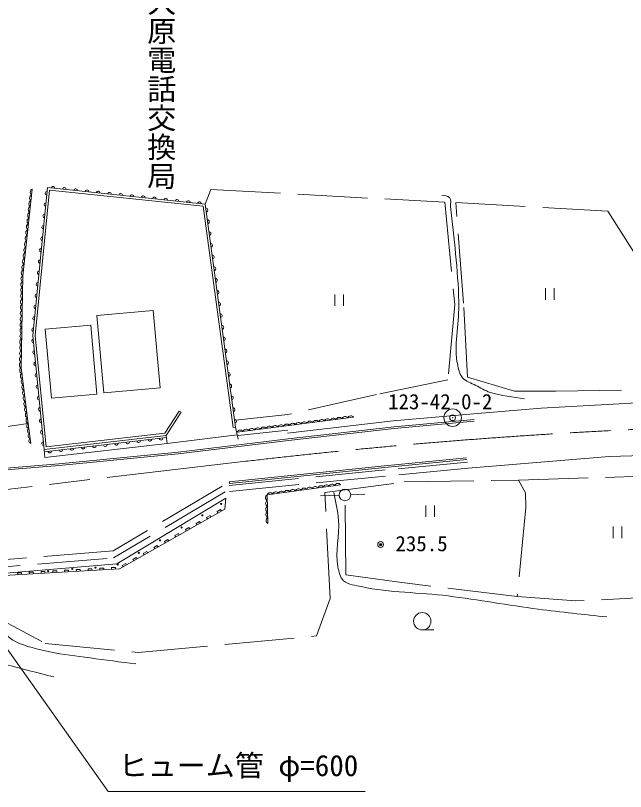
# Model space of a CAD drawing. Units: millimetres, scale not verified. Extents: x 40000 to 680000, y 20000 to 380000.
# Drawn here: x 299334 to 351851, y 254127 to 320984 of the extents above; entities that cross this region are included whole.
import ezdxf
from ezdxf.enums import TextEntityAlignment as Align

# ---------------------------------------------------------------- set-up
doc = ezdxf.new("R2010")
doc.units = ezdxf.units.MM
doc.header["$LTSCALE"] = 1000
doc.header["$PDMODE"] = 32
doc.header["$PDSIZE"] = 500
doc.linetypes.add('CHAIN', pattern=[18.5, 12, -1.5, 3.5, -1.5])
doc.linetypes.add('DASHED', pattern=[7.5, 6, -1.5])
for name, color, linetype, lineweight in [('M-BGD', 7, 'Continuous', 13), ('M-BGD-EXST', 7, 'Continuous', 13), ('M-BMK', 2, 'CHAIN', 13), ('M-BMK-SRVR', 3, 'Continuous', 13), ('M-STR-HTXT', 7, 'Continuous', 13), ('M-STR-STRC', 7, 'Continuous', 13)]:
    doc.layers.add(name, color=color, linetype=linetype, lineweight=lineweight)
doc.layers.add('M-BMK-HTXT', color=7, linetype='Continuous')
doc.styles.add('@ＭＳ ゴシック', font='')
doc.styles.add('ＭＳ ゴシック', font='')
doc.styles.get('@ＭＳ ゴシック').set_extended_font_data('@MS Gothic')
doc.styles.get('ＭＳ ゴシック').set_extended_font_data('MS Gothic')

msp = doc.modelspace()

# ---------------------------------------------------------------- linework, layer by layer
at = {"layer": 'M-BGD'}
for p, q in [((299956, 298551), (300775, 306020)), ((300829, 293425), (302091, 306160)), ((301030, 293425), (302270, 305940)), ((302091, 306160), (315665, 304728)), ((315488, 304546), (302270, 305940)), ((315488, 304546), (318078, 285489)), ((315665, 304728), (318276, 285516)), ((299810, 290623), (299956, 298551)), ((311189, 295568), (306335, 295137)), ((311189, 295568), (311780, 288898)), ((306926, 288467), (306335, 295137)), ((301898, 293958), (305808, 294305)), ((306336, 288360), (305808, 294305)), ((301898, 293958), (302425, 288013)), ((301786, 283603), (300829, 293425)), ((301030, 293425), (301965, 283825)), ((300420, 285832), (299810, 290623)), ((311780, 288898), (306926, 288467)), ((302425, 288013), (306336, 288360)), ((344602, 287147), (358256, 287908)), ((313434, 286907), (312198, 285000)), ((313434, 286907), (313601, 286798)), ((338768, 286670), (344602, 287147)), ((312314, 284812), (313601, 286798)), ((318421, 285089), (328442, 286372)), ((331857, 286051), (338768, 286670)), ((298065, 285485), (300420, 285832)), ((300656, 284106), (300420, 285832)), ((318078, 285489), (318276, 285516)), ((318276, 285516), (318503, 284495)), ((322757, 285012), (331857, 286051)), ((301786, 283603), (312314, 284812)), ((312198, 285000), (301965, 283825)), ((312314, 284812), (312394, 284117)), ((312394, 284117), (318424, 284849)), ((322768, 285252), (318506, 284800)), ((301808, 283404), (312337, 284613)), ((301786, 283603), (301866, 282907)), ((301866, 282907), (312394, 284117)), ((338296, 281990), (350440, 282979)), ((350440, 282979), (359778, 283312)), ((321001, 279689), (327315, 280557)), ((321058, 277220), (321001, 279689)), ((308057, 273751), (317443, 279391)), ((317443, 279391), (317369, 278453)), ((317369, 278453), (308286, 273306)), ((308286, 273306), (317369, 278453)), ((316993, 278412), (316690, 278240)), ((316764, 278110), (316690, 278240)), ((316993, 278412), (317067, 278281)), ((316084, 277897), (315782, 277726)), ((315856, 277595), (315782, 277726)), ((316084, 277897), (316158, 277767)), ((314268, 276868), (313965, 276696)), ((314268, 276868), (314342, 276737)), ((315176, 277382), (314873, 277211)), ((314947, 277080), (314873, 277211)), ((315176, 277382), (315250, 277252)), ((313359, 276353), (313057, 276181)), ((313130, 276051), (313057, 276181)), ((313359, 276353), (313433, 276223)), ((314039, 276566), (313965, 276696)), ((312451, 275838), (312148, 275667)), ((312222, 275536), (312148, 275667)), ((312451, 275838), (312525, 275708)), ((310634, 274809), (310331, 274637)), ((310634, 274809), (310708, 274678)), ((311543, 275324), (311240, 275152)), ((311314, 275022), (311240, 275152)), ((311543, 275324), (311617, 275193)), ((309726, 274294), (309423, 274123)), ((309497, 273992), (309423, 274123)), ((309726, 274294), (309800, 274164)), ((310405, 274507), (310331, 274637)), ((308057, 273751), (295121, 272648)), ((308817, 273780), (308515, 273608)), ((308589, 273477), (308515, 273608)), ((308817, 273780), (308891, 273649)), ((295136, 272561), (308286, 273306)), ((299848, 272978), (299510, 272959)), ((299519, 272810), (299510, 272959)), ((299848, 272978), (299856, 272829)), ((300859, 273036), (300522, 273017)), ((300531, 272867), (300522, 273017)), ((300859, 273036), (300868, 272886)), ((301871, 273093), (301534, 273074)), ((301542, 272924), (301534, 273074)), ((301871, 273093), (301879, 272943)), ((302882, 273150), (302545, 273131)), ((302554, 272981), (302545, 273131)), ((302882, 273150), (302891, 273000)), ((303894, 273208), (303557, 273188)), ((303565, 273039), (303557, 273188)), ((303894, 273208), (303902, 273058)), ((304905, 273265), (304568, 273246)), ((304577, 273096), (304568, 273246)), ((304905, 273265), (304914, 273115)), ((305917, 273322), (305580, 273303)), ((305588, 273153), (305580, 273303)), ((305917, 273322), (305926, 273172)), ((306929, 273379), (306591, 273360)), ((306600, 273210), (306591, 273360)), ((306929, 273379), (306937, 273230)), ((307940, 273437), (307603, 273417)), ((307611, 273268), (307603, 273417)), ((307940, 273437), (307949, 273287))]:
    msp.add_line(p, q, dxfattribs=at)
at = {"layer": 'M-BGD', "linetype": 'DASHED'}
for p, q in [((315665, 304728), (316157, 305989)), ((316157, 305989), (336304, 304901)), ((336304, 304901), (337150, 296097)), ((337919, 296199), (337234, 304883)), ((337234, 304883), (350329, 304137)), ((350329, 304137), (358872, 290578)), ((338261, 289833), (337919, 296199)), ((337150, 296097), (336566, 289590)), ((336566, 289590), (330421, 288320)), ((342291, 288604), (338261, 289833)), ((330421, 288320), (322785, 286608)), ((345857, 288624), (342291, 288604)), ((359003, 288805), (345857, 288624)), ((322785, 286608), (318278, 286110)), ((338247, 282508), (331149, 281826)), ((331149, 281826), (317140, 280435)), ((338296, 281990), (331199, 281308)), ((342648, 280943), (362798, 281601)), ((331199, 281308), (317376, 279936)), ((332796, 280792), (342648, 280943)), ((342648, 280943), (343253, 279856)), ((317140, 280435), (307743, 274867)), ((325966, 279886), (332796, 280792)), ((317376, 279936), (307777, 274248)), ((326420, 270759), (325966, 279886)), ((343253, 279856), (343283, 278586)), ((327780, 272784), (327719, 279040)), ((343283, 278586), (342527, 270940)), ((307743, 274867), (293743, 273711)), ((293764, 273091), (307777, 274248)), ((332585, 272119), (327780, 272784)), ((342527, 270940), (332585, 272119)), ((347567, 270540), (342527, 270940)), ((355771, 270948), (347567, 270540)), ((325241, 267526), (326420, 270759)), ((296320, 269883), (301881, 266891)), ((309889, 266105), (325241, 267526)), ((301881, 266891), (309889, 266105))]:
    msp.add_line(p, q, dxfattribs=at)
at = {"layer": 'M-BGD'}
for centre in [(317044, 278899), (315418, 277917), (313634, 276878), (311772, 275766), (309949, 274691), (306214, 273414), (308131, 273677), (302150, 273114), (304220, 273306)]:
    msp.add_circle(centre, 50, dxfattribs=at)
for centre, radius, start, end in [((302574, 306096), 163, 358.55563, 169.39937), ((300881, 305757), 284, 111.90693, 235.57811), ((302057, 305669), 165, 89.47178, 259.21295), ((303544, 305994), 163, 358.55563, 169.39937), ((304513, 305892), 163, 358.55563, 169.39937), ((305483, 305789), 163, 358.55563, 169.39937), ((306453, 305687), 163, 358.55563, 169.39937), ((307422, 305585), 163, 358.55563, 169.39937), ((308392, 305482), 163, 358.55563, 169.39937), ((309361, 305380), 163, 358.55563, 169.39937), ((300772, 304761), 284, 111.90693, 235.57811), ((300826, 305259), 284, 111.90693, 235.57811), ((310331, 305278), 163, 358.55563, 169.39937), ((311300, 305176), 163, 358.55563, 169.39937), ((312270, 305073), 163, 358.55563, 169.39937), ((313240, 304971), 163, 358.55563, 169.39937), ((314209, 304869), 163, 358.55563, 169.39937), ((315179, 304766), 163, 358.55563, 169.39937), ((300717, 304263), 284, 111.90693, 235.57811), ((301960, 304689), 165, 89.47178, 259.21295), ((315712, 304220), 171, 284.91987, 90.56163), ((300608, 303267), 284, 111.90693, 235.57811), ((300662, 303765), 284, 111.90693, 235.57811), ((301863, 303710), 165, 89.47178, 259.21295), ((300553, 302769), 284, 111.90693, 235.57811), ((301766, 302730), 165, 89.47178, 259.21295), ((315850, 303209), 171, 284.91987, 90.56163), ((300499, 302271), 284, 111.90693, 235.57811), ((315987, 302197), 171, 284.91987, 90.56163), ((300389, 301275), 284, 111.90693, 235.57811), ((300444, 301773), 284, 111.90693, 235.57811), ((301669, 301751), 165, 89.47178, 259.21295), ((300335, 300778), 284, 111.90693, 235.57811), ((301572, 300771), 165, 89.47178, 259.21295), ((316125, 301186), 171, 284.91987, 90.56163), ((300280, 300280), 284, 111.90693, 235.57811), ((316262, 300175), 171, 284.91987, 90.56163), ((300171, 299284), 284, 111.90693, 235.57811), ((300226, 299782), 284, 111.90693, 235.57811), ((301475, 299791), 165, 89.47178, 259.21295), ((300116, 298786), 284, 111.90693, 235.57811), ((301378, 298812), 165, 89.47178, 259.21295), ((316400, 299164), 171, 284.91987, 90.56163), ((300081, 298301), 280, 116.57023, 241.31999), ((316537, 298153), 171, 284.91987, 90.56163), ((300063, 297310), 280, 116.57023, 241.31999), ((300072, 297806), 280, 116.57023, 241.31999), ((301281, 297832), 165, 89.47178, 259.21295), ((300053, 296815), 280, 116.57023, 241.31999), ((301184, 296853), 165, 89.47178, 259.21295), ((316674, 297142), 171, 284.91987, 90.56163), ((300044, 296319), 280, 116.57023, 241.31999), ((316812, 296130), 171, 284.91987, 90.56163), ((300026, 295328), 280, 116.57023, 241.31999), ((300035, 295824), 280, 116.57023, 241.31999), ((301087, 295873), 165, 89.47178, 259.21295), ((300017, 294833), 280, 116.57023, 241.31999), ((300990, 294893), 165, 89.47178, 259.21295), ((316949, 295119), 171, 284.91987, 90.56163), ((300008, 294337), 280, 116.57023, 241.31999), ((317087, 294108), 171, 284.91987, 90.56163), ((299990, 293346), 280, 116.57023, 241.31999), ((299999, 293842), 280, 116.57023, 241.31999), ((300892, 293914), 165, 89.47178, 259.21295), ((299980, 292851), 280, 116.57023, 241.31999), ((300892, 292936), 165, 100.83496, 270.28675), ((317224, 293097), 171, 284.91987, 90.56163), ((299971, 292355), 280, 116.57023, 241.31999), ((317362, 292086), 171, 284.91987, 90.56163), ((299953, 291364), 280, 116.57023, 241.31999), ((299962, 291860), 280, 116.57023, 241.31999), ((300988, 291953), 165, 100.83496, 270.28675), ((299944, 290869), 280, 116.57023, 241.31999), ((301083, 290971), 165, 100.83496, 270.28675), ((317499, 291074), 171, 284.91987, 90.56163), ((299959, 290399), 269, 123.57227, 250.94702), ((317637, 290063), 171, 284.91987, 90.56163), ((300020, 289919), 269, 123.57227, 250.94702), ((300081, 289440), 269, 123.57227, 250.94702), ((301179, 289989), 165, 100.83496, 270.28675), ((300142, 288961), 269, 123.57227, 250.94702), ((301275, 289007), 165, 100.83496, 270.28675), ((317774, 289052), 171, 284.91987, 90.56163), ((300203, 288482), 269, 123.57227, 250.94702), ((300264, 288003), 269, 123.57227, 250.94702), ((301370, 288024), 165, 100.83496, 270.28675), ((317912, 288041), 171, 284.91987, 90.56163), ((300325, 287524), 269, 123.57227, 250.94702), ((300386, 287045), 269, 123.57227, 250.94702), ((301466, 287042), 165, 100.83496, 270.28675), ((318049, 287030), 171, 284.91987, 90.56163), ((300447, 286565), 269, 123.57227, 250.94702), ((300508, 286086), 269, 123.57227, 250.94702), ((301562, 286060), 165, 100.83496, 270.28675), ((318186, 286019), 171, 284.91987, 90.56163), ((325704, 285882), 288, 35.88553, 158.70552), ((326205, 285946), 288, 35.88553, 158.70552), ((326706, 286010), 288, 35.88553, 158.70552), ((327207, 286075), 288, 35.88553, 158.70552), ((327708, 286139), 288, 35.88553, 158.70552), ((328209, 286203), 288, 35.88553, 158.70552), ((300532, 285627), 233, 118.65675, 256.91924), ((320693, 285241), 288, 35.88553, 158.70552), ((321194, 285305), 288, 35.88553, 158.70552), ((321695, 285369), 288, 35.88553, 158.70552), ((322196, 285433), 288, 35.88553, 158.70552), ((322697, 285497), 288, 35.88553, 158.70552), ((323198, 285561), 288, 35.88553, 158.70552), ((323699, 285626), 288, 35.88553, 158.70552), ((324200, 285690), 288, 35.88553, 158.70552), ((324701, 285754), 288, 35.88553, 158.70552), ((325203, 285818), 288, 35.88553, 158.70552), ((300591, 285196), 233, 118.65675, 256.91924), ((300650, 284764), 233, 118.65675, 256.91924), ((301657, 285078), 165, 100.83496, 270.28675), ((318689, 284984), 288, 35.88553, 158.70552), ((319190, 285048), 288, 35.88553, 158.70552), ((319691, 285112), 288, 35.88553, 158.70552), ((320192, 285177), 288, 35.88553, 158.70552), ((300709, 284333), 233, 118.65675, 256.91924), ((301753, 284095), 165, 100.83496, 270.28675), ((308986, 284240), 161, 190.45269, 2.65281), ((309943, 284349), 161, 190.45269, 2.65281), ((310900, 284459), 161, 190.45269, 2.65281), ((311857, 284569), 161, 190.45269, 2.65281), ((302286, 283470), 161, 190.45269, 2.65281), ((303243, 283580), 161, 190.45269, 2.65281), ((304200, 283690), 161, 190.45269, 2.65281), ((305157, 283800), 161, 190.45269, 2.65281), ((306114, 283910), 161, 190.45269, 2.65281), ((307072, 284020), 161, 190.45269, 2.65281), ((308029, 284130), 161, 190.45269, 2.65281), ((323204, 279866), 275, 34.90623, 160.75197), ((323690, 279932), 275, 34.90623, 160.75197), ((324175, 279999), 275, 34.90623, 160.75197), ((324661, 280066), 275, 34.90623, 160.75197), ((325147, 280133), 275, 34.90623, 160.75197), ((325632, 280200), 275, 34.90623, 160.75197), ((326118, 280266), 275, 34.90623, 160.75197), ((326604, 280333), 275, 34.90623, 160.75197), ((327090, 280400), 275, 34.90623, 160.75197), ((321135, 279445), 278, 118.78634, 243.86137), ((321261, 279598), 275, 34.90623, 160.75197), ((321747, 279665), 275, 34.90623, 160.75197), ((322232, 279732), 275, 34.90623, 160.75197), ((322718, 279799), 275, 34.90623, 160.75197), ((321146, 278951), 278, 118.78634, 243.86137), ((321158, 278458), 278, 118.78634, 243.86137), ((321169, 277964), 278, 118.78634, 243.86137), ((321181, 277470), 278, 118.78634, 243.86137)]:
    msp.add_arc(centre, radius, start, end, dxfattribs=at)
for points, knots in [([(343147, 287949), (342162, 288137), (341143, 288195), (340192, 288513), (339757, 288658), (339361, 288901), (338956, 289117), (338573, 289323), (338105, 289439), (337828, 289775), (337515, 290156), (337419, 290685), (337345, 291172), (337085, 292877), (337554, 294619), (337506, 296343), (337430, 299079), (337074, 301800), (336794, 304523), (336767, 304786), (336873, 305112), (336700, 305312), (336550, 305485), (336258, 305432), (336037, 305491)], [0, 0, 0, 0, 1, 1, 1, 2, 2, 2, 3, 3, 3, 4, 4, 4, 5, 5, 5, 6, 6, 6, 7, 7, 7, 8, 8, 8, 8]), ([(140293, 280337), (141690, 280633), (143071, 281020), (144484, 281224), (147658, 281681), (150871, 281820), (154074, 281969), (156234, 282070), (158401, 282182), (160561, 282070), (162425, 281973), (164270, 281641), (166122, 281405), (167708, 281203), (169286, 280926), (170876, 280760), (174279, 280406), (177713, 280407), (181111, 280015), (183921, 279690), (186708, 279182), (189492, 278685), (193300, 278006), (197066, 277101), (200875, 276429), (204201, 275842), (207552, 275406), (210888, 274877), (214080, 274372), (217264, 273817), (220458, 273326), (225858, 272496), (231255, 271645), (236676, 270969), (240020, 270552), (243372, 270204), (246730, 269921), (251323, 269535), (255925, 269239), (260530, 269035), (265980, 268793), (271443, 268932), (276890, 268632), (279878, 268467), (282874, 268301), (285835, 267866), (288659, 267452), (291435, 266753), (294216, 266114), (297037, 265465), (299830, 264703), (302637, 263998)], [0, 0, 0, 0, 1, 1, 1, 2, 2, 2, 3, 3, 3, 4, 4, 4, 5, 5, 5, 6, 6, 6, 7, 7, 7, 8, 8, 8, 9, 9, 9, 10, 10, 10, 11, 11, 11, 12, 12, 12, 13, 13, 13, 14, 14, 14, 15, 15, 15, 16, 16, 16, 17, 17, 17, 17]), ([(326728, 279891), (326869, 279099), (327086, 278316), (327151, 277514), (327259, 276175), (326839, 274804), (327090, 273485), (327171, 273060), (327268, 272580), (327585, 272285), (327981, 271916), (328597, 271889), (329125, 271774), (331572, 271244), (334110, 271291), (336594, 270975), (339184, 270646), (341755, 270171), (344344, 269834), (346310, 269577), (348284, 269386), (350254, 269162)], [0, 0, 0, 0, 1, 1, 1, 2, 2, 2, 3, 3, 3, 4, 4, 4, 5, 5, 5, 6, 6, 6, 7, 7, 7, 7]), ([(237869, 275188), (238385, 274991), (238879, 274719), (239418, 274597), (240846, 274276), (242335, 274338), (243796, 274257), (246287, 274119), (248786, 274169), (251274, 274008), (253934, 273835), (256581, 273514), (259232, 273242), (262319, 272925), (265431, 272774), (268487, 272235), (270280, 271918), (272002, 271264), (273792, 270932), (274804, 270744), (275830, 270637), (276854, 270542), (280623, 270194), (284415, 270157), (288190, 269884), (289741, 269772), (291294, 269668), (292837, 269481), (293737, 269373), (294648, 269297), (295524, 269065), (296265, 268868), (296999, 268611), (297673, 268245), (298270, 267922), (298711, 267347), (299320, 267046), (300241, 266590), (301273, 266393), (302275, 266168), (303419, 265911), (304589, 265796), (305749, 265631), (307061, 265445), (308377, 265291), (309691, 265121)], [0, 0, 0, 0, 1, 1, 1, 2, 2, 2, 3, 3, 3, 4, 4, 4, 5, 5, 5, 6, 6, 6, 7, 7, 7, 8, 8, 8, 9, 9, 9, 10, 10, 10, 11, 11, 11, 12, 12, 12, 13, 13, 13, 14, 14, 14, 15, 15, 15, 15])]:
    msp.add_open_spline(points, degree=3, knots=knots, dxfattribs=at)
at = {"layer": 'M-BGD-EXST'}
for p, q in [((326814, 296958), (326814, 295958)), ((327564, 296958), (327564, 295958)), ((344964, 297495), (344964, 296495)), ((345714, 297495), (345714, 296495)), ((327199, 279658), (325585, 279605)), ((328199, 279695), (329404, 279746)), ((334650, 278779), (334650, 277779)), ((335400, 278779), (335400, 277779)), ((350783, 276965), (350783, 275965)), ((351533, 276965), (351533, 275965)), ((334356, 268043), (335356, 268043))]:
    msp.add_line(p, q, dxfattribs=at)
for centre, radius in [((327699, 279674), 500), ((330771, 275402), 100), ((330771, 275402), 60), ((334356, 268793), 750)]:
    msp.add_circle(centre, radius, dxfattribs=at)
msp.add_point((330771, 275402), dxfattribs=at)
at = {"layer": 'M-BMK'}
msp.add_line((319152, 282573), (286214, 278693), dxfattribs=at)
msp.add_arc((375189, -194860), 480710, 91.32648, 96.69427, dxfattribs=at)
at = {"layer": 'M-BMK-SRVR'}
msp.add_circle((336971, 286334), 750, dxfattribs=at)
msp.add_point((336971, 286334), dxfattribs=at)
at = {"layer": 'M-STR-HTXT'}
for p, q in [((307311, 254127), (293985, 272938)), ((329427, 254127), (307311, 254127))]:
    msp.add_line(p, q, dxfattribs=at)
at = {"layer": 'M-STR-STRC'}
for p, q in [((331907, 285554), (338812, 286172)), ((322816, 284515), (331907, 285554)), ((331923, 285405), (338826, 286023)), ((322833, 284366), (331923, 285405)), ((313323, 283363), (322816, 284515)), ((313340, 283214), (322833, 284366)), ((303071, 282371), (313323, 283363)), ((303084, 282221), (313340, 283214)), ((338177, 282874), (331109, 282179)), ((294647, 281650), (303071, 282371)), ((294659, 281501), (303084, 282221)), ((331109, 282179), (317738, 280817)), ((338191, 282725), (331124, 282030)), ((331124, 282030), (317754, 280668)), ((317738, 280817), (317754, 280668))]:
    msp.add_line(p, q, dxfattribs=at)

# ---------------------------------------------------------------- texts
at = {"layer": 'M-BGD-EXST', "style": 'ＭＳ ゴシック'}
msp.add_text('235.5', height=1320, dxfattribs=at).set_placement((334291, 275487), align=Align.MIDDLE_CENTER)
at = {"layer": 'M-BMK-HTXT', "style": '@ＭＳ ゴシック'}
msp.add_text('徳地大原電話交換局', height=1833, rotation=270, dxfattribs=at).set_placement((311893, 317173), align=Align.MIDDLE_CENTER)
at = {"layer": 'M-BMK-SRVR', "style": 'ＭＳ ゴシック'}
msp.add_text('123-42-0-2', height=1320, dxfattribs=at).set_placement((335902, 287716), align=Align.MIDDLE_CENTER)
at = {"layer": 'M-STR-HTXT', "style": 'ＭＳ ゴシック'}
msp.add_text('ヒューム管 φ=600', height=1833, dxfattribs=at).set_placement((318528, 254897), align=Align.BOTTOM_CENTER)

doc.saveas('drawing.dxf')
